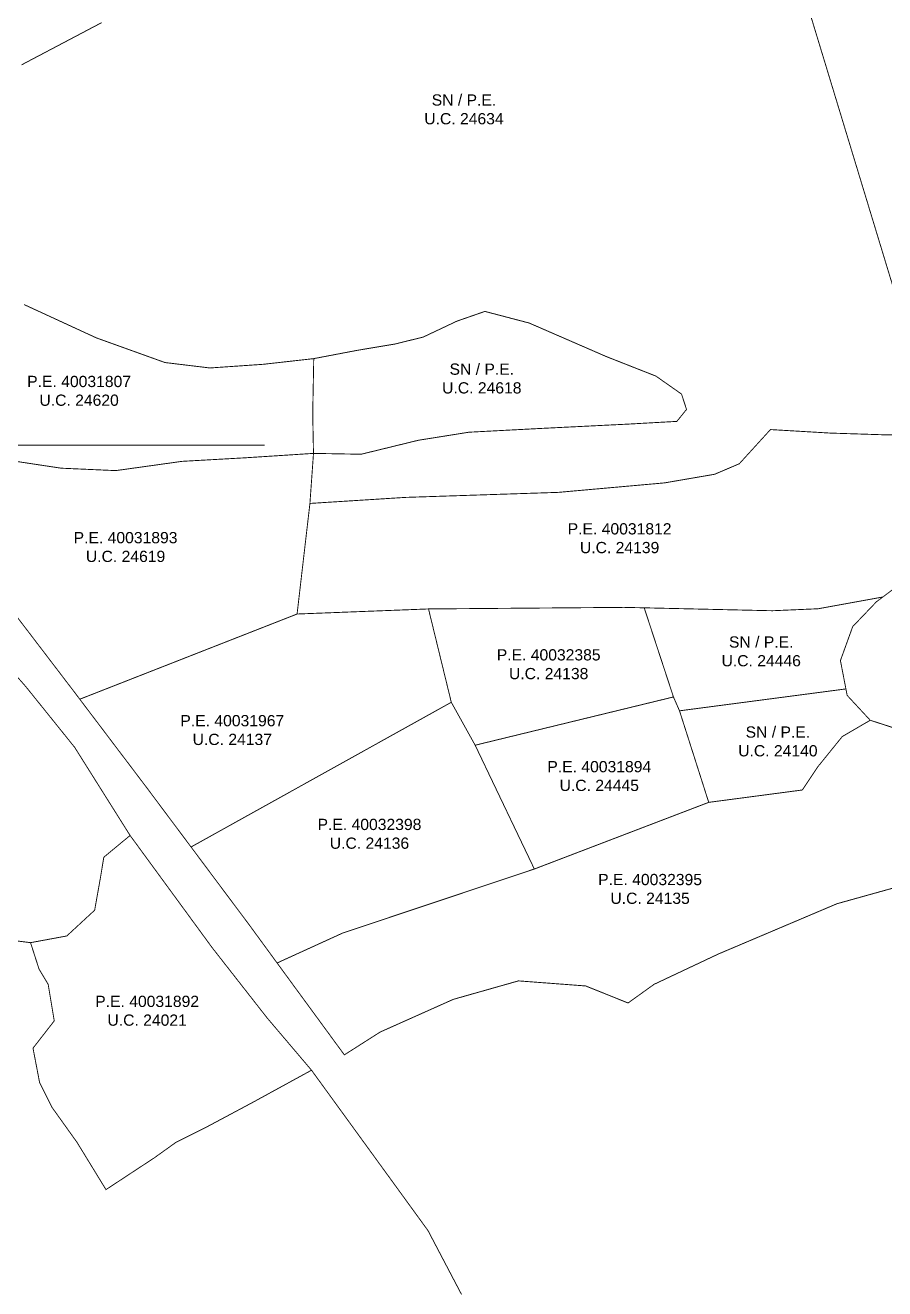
# Model space of a CAD drawing. Header units: metres. Extents: x 561401 to 594056, y 8460144 to 8508504.
# Drawn here: x 587520.5 to 587711.8, y 8503912.4 to 8504193.4 of the extents above; entities that cross this region are included whole.
import ezdxf

# ---------------------------------------------------------------- set-up
doc = ezdxf.new("R2010")
doc.units = ezdxf.units.M
for name, color, linetype in [('1.2. AFECTADOS BASE GRAFICA SUNARP', 150, 'Continuous'), ('1.2. BASE GRAFICA GORE', 76, 'Continuous'), ('1.2. BASE GRAFICA SUNARP', 150, 'Continuous'), ('1.3 ETIQUETA P.E. Y U.C.', 1, 'Continuous'), ('GRILLA-VP1', 8, 'Continuous')]:
    doc.layers.add(name, color=color, linetype=linetype)
doc.styles.add('Arial', font='arial.ttf', dxfattribs={"height": 1})

msp = doc.modelspace()

# ---------------------------------------------------------------- linework, layer by layer
at = {"layer": '1.2. AFECTADOS BASE GRAFICA SUNARP', "color": 64, "linetype": 'Continuous', "lineweight": -3, "const_width": 0.2}
for points in [[(587510.23, 8503990.81), (587521.71, 8503989.37), (587529.78, 8503990.86), (587535.98, 8503996.59), (587537.27, 8504003.83), (587538.02, 8504008.38), (587542.42, 8504012.02), (587543.87, 8504013.21), (587531.53, 8504032.82), (587520.67, 8504046.31), (587510.4, 8504058.02)], [(587617.62, 8503911.13), (587610.17, 8503925.32), (587584.24, 8503961), (587570.95, 8503953.73), (587560.81, 8503948.32), (587554.05, 8503944.94), (587549.32, 8503941.55), (587538.5, 8503934.44), (587532.07, 8503944.93), (587526.45, 8503952.79), (587523.74, 8503958.2), (587522.26, 8503965.9), (587526.99, 8503971.98), (587525.64, 8503980.09), (587523.61, 8503983.48), (587521.71, 8503989.37), (587510.23, 8503990.81)]]:
    msp.add_lwpolyline(points, dxfattribs=at)
at = {"layer": '1.2. BASE GRAFICA GORE', "color": 64, "linetype": 'Continuous', "lineweight": -3, "const_width": 0.2}
for points in [[(587723.59, 8504102.59), (587689.27, 8504215.49)], [(587537.53, 8504194.01), (587519.73, 8504184.63)], [(587520.26, 8504131.31), (587536.37, 8504123.89), (587551.62, 8504118.41), (587561.64, 8504117.2), (587573.54, 8504118.02), (587584.74, 8504119.28), (587594.4, 8504121.12), (587602.84, 8504122.53), (587609.09, 8504124.07), (587616.61, 8504127.62), (587622.83, 8504129.78), (587632.67, 8504127.2), (587649.91, 8504119.71), (587660.89, 8504115.39), (587666.59, 8504111.39), (587667.7, 8504107.98), (587665.55, 8504105.32), (587654.83, 8504104.72), (587635.47, 8504103.76), (587619.26, 8504102.91), (587608.02, 8504101.12), (587595.28, 8504098.01), (587584.68, 8504098.2), (587583.89, 8504087.07), (587605.11, 8504088.41), (587639.15, 8504089.53), (587662.81, 8504091.64), (587673.93, 8504093.55), (587679.44, 8504095.89), (587686.38, 8504103.5), (587699.65, 8504102.72), (587712.45, 8504102.31)]]:
    msp.add_lwpolyline(points, dxfattribs=at)
for points in [[(587658.28, 8504063.85), (587664.79, 8504044.02), (587666.14, 8504040.94), (587703.17, 8504045.81), (587701.95, 8504052.12), (587704.68, 8504059.67), (587709.97, 8504065.2), (587711.39, 8504066.26), (587696.98, 8504063.64), (587686.8, 8504063.2), (587658.28, 8504063.85)], [(587666.14, 8504040.94), (587672.64, 8504020.58), (587693.47, 8504023.33), (587696.9, 8504028.47), (587702.36, 8504035.22), (587708.58, 8504038.84), (587703.44, 8504044.38), (587703.17, 8504045.81), (587666.14, 8504040.94)]]:
    msp.add_lwpolyline(points, close=True, dxfattribs=at)
at = {"layer": '1.2. BASE GRAFICA SUNARP', "color": 64, "linetype": 'Continuous', "lineweight": -3, "const_width": 0.2}
for points in [[(587516.27, 8504096.76), (587528.51, 8504094.91), (587540.68, 8504094.37), (587555.44, 8504096.43), (587569.67, 8504097.23), (587584.68, 8504098.2), (587584.51, 8504107.04), (587584.74, 8504119.28), (587573.54, 8504118.02), (587561.64, 8504117.2), (587551.62, 8504118.41), (587536.37, 8504123.89), (587520.26, 8504131.31)], [(587713.84, 8504037.14), (587708.58, 8504038.84), (587702.36, 8504035.22), (587696.9, 8504028.47), (587693.47, 8504023.33), (587672.64, 8504020.58), (587633.83, 8504005.75), (587591.16, 8503991.5), (587576.58, 8503984.85), (587576.58, 8503984.85), (587591.55, 8503964.41), (587599.5, 8503969.48), (587615.8, 8503976.76), (587630.3, 8503980.87), (587645.26, 8503979.74), (587654.69, 8503975.95), (587660.45, 8503980.09), (587674.77, 8503986.84), (587701.18, 8503998.03), (587724.68, 8504004.58)]]:
    msp.add_lwpolyline(points, dxfattribs=at)
for points in [[(587584.51, 8504107.04), (587584.68, 8504098.2), (587595.28, 8504098.01), (587608.02, 8504101.12), (587619.26, 8504102.91), (587635.47, 8504103.76), (587654.83, 8504104.72), (587665.55, 8504105.32), (587667.7, 8504107.98), (587666.59, 8504111.39), (587660.89, 8504115.39), (587649.91, 8504119.71), (587632.67, 8504127.2), (587622.83, 8504129.78), (587616.61, 8504127.62), (587609.09, 8504124.07), (587602.84, 8504122.53), (587594.4, 8504121.12), (587584.74, 8504119.28), (587584.51, 8504107.04)], [(587488.74, 8504106.01), (587496.46, 8504092.49), (587512.16, 8504070.4), (587531.43, 8504045.16), (587532.67, 8504043.52), (587581.03, 8504062.47), (587583.89, 8504087.07), (587584.68, 8504098.2), (587569.67, 8504097.23), (587555.44, 8504096.43), (587540.68, 8504094.37), (587528.51, 8504094.91), (587516.27, 8504096.76), (587507.45, 8504099.63), (587499.19, 8504103.64), (587488.74, 8504106.01)], [(587699.65, 8504102.72), (587686.38, 8504103.5), (587679.44, 8504095.89), (587673.93, 8504093.55), (587662.81, 8504091.64), (587639.15, 8504089.53), (587605.11, 8504088.41), (587583.89, 8504087.07), (587581.03, 8504062.47), (587610.28, 8504063.6), (587653.77, 8504063.95), (587658.28, 8504063.85), (587686.8, 8504063.2), (587696.98, 8504063.64), (587711.39, 8504066.26), (587716.48, 8504070.06), (587725.3, 8504072.85), (587732.09, 8504075.03), (587727.09, 8504091.1), (587723.59, 8504102.59), (587712.45, 8504102.31), (587699.65, 8504102.72)], [(587581.03, 8504062.47), (587610.28, 8504063.6), (587653.77, 8504063.95), (587658.28, 8504063.85), (587686.8, 8504063.2), (587696.98, 8504063.64), (587711.39, 8504066.26), (587716.48, 8504070.06), (587725.3, 8504072.85), (587732.09, 8504075.03), (587727.09, 8504091.1), (587723.59, 8504102.59), (587712.45, 8504102.31), (587699.65, 8504102.72), (587686.38, 8504103.5), (587679.44, 8504095.89), (587673.93, 8504093.55), (587662.81, 8504091.64), (587639.15, 8504089.53), (587605.11, 8504088.41), (587583.89, 8504087.07), (587581.03, 8504062.47)], [(587703.17, 8504045.81), (587703.44, 8504044.38), (587708.58, 8504038.84), (587713.84, 8504037.14), (587722.91, 8504036.6), (587729.49, 8504036.18), (587735.65, 8504035.69), (587743.73, 8504037.7), (587732.09, 8504075.03), (587725.3, 8504072.85), (587716.48, 8504070.06), (587711.39, 8504066.26), (587709.97, 8504065.2), (587704.68, 8504059.67), (587701.95, 8504052.12), (587703.17, 8504045.81)], [(587532.67, 8504043.52), (587547.69, 8504023.69), (587557.43, 8504010.65), (587615.35, 8504042.84), (587610.28, 8504063.6), (587581.03, 8504062.47), (587532.67, 8504043.52)], [(587610.28, 8504063.6), (587615.35, 8504042.84), (587620.66, 8504033.29), (587664.79, 8504044.02), (587658.28, 8504063.85), (587653.77, 8504063.95), (587610.28, 8504063.6)], [(587557.43, 8504010.65), (587570.21, 8503993.56), (587576.58, 8503984.85), (587591.16, 8503991.5), (587633.83, 8504005.75), (587620.66, 8504033.29), (587615.35, 8504042.84), (587557.43, 8504010.65)], [(587620.66, 8504033.29), (587633.83, 8504005.75), (587672.64, 8504020.58), (587666.14, 8504040.94), (587664.79, 8504044.02), (587620.66, 8504033.29)], [(587521.71, 8503989.37), (587523.61, 8503983.48), (587525.64, 8503980.09), (587526.99, 8503971.98), (587522.26, 8503965.9), (587523.74, 8503958.2), (587526.45, 8503952.79), (587532.07, 8503944.93), (587538.5, 8503934.44), (587549.32, 8503941.55), (587554.05, 8503944.94), (587560.81, 8503948.32), (587570.95, 8503953.73), (587584.24, 8503961), (587574.34, 8503972.66), (587562.16, 8503988.22), (587543.87, 8504013.21), (587542.42, 8504012.02), (587538.02, 8504008.38), (587537.27, 8504003.83), (587535.98, 8503996.59), (587529.78, 8503990.86), (587521.71, 8503989.37)]]:
    msp.add_lwpolyline(points, close=True, dxfattribs=at)
at = {"layer": 'GRILLA-VP1', "color": 8, "lineweight": 13}
msp.add_lwpolyline([(587294.85, 8504100), (587573.8, 8504100)], dxfattribs=at)

# ---------------------------------------------------------------- texts
at = {"layer": '1.3 ETIQUETA P.E. Y U.C.', "color": 1, "char_height": 2.5, "attachment_point": 5, "style": 'Arial'}
for s, insert in [('SN / P.E.\\PU.C. 24634', (587618.17, 8504174.71)), ('SN / P.E.\\PU.C. 24618', (587622.14, 8504114.84)), ('P.E. 40031807\\PU.C. 24620', (587532.52, 8504112.1)), ('P.E. 40031812\\PU.C. 24139', (587652.81, 8504079.32)), ('P.E. 40031893\\PU.C. 24619', (587542.86, 8504077.36)), ('SN / P.E.\\PU.C. 24446', (587684.32, 8504054.15)), ('P.E. 40032385\\PU.C. 24138', (587637.02, 8504051.29)), ('P.E. 40031967\\PU.C. 24137', (587566.61, 8504036.65)), ('SN / P.E.\\PU.C. 24140', (587688.03, 8504034.12)), ('P.E. 40031894\\PU.C. 24445', (587648.28, 8504026.42)), ('P.E. 40032398\\PU.C. 24136', (587597.14, 8504013.57)), ('P.E. 40032395\\PU.C. 24135', (587659.59, 8504001.31)), ('P.E. 40031892\\PU.C. 24021', (587547.66, 8503974.21))]:
    msp.add_mtext(s, dxfattribs=dict(at, insert=insert))

doc.saveas('drawing.dxf')
